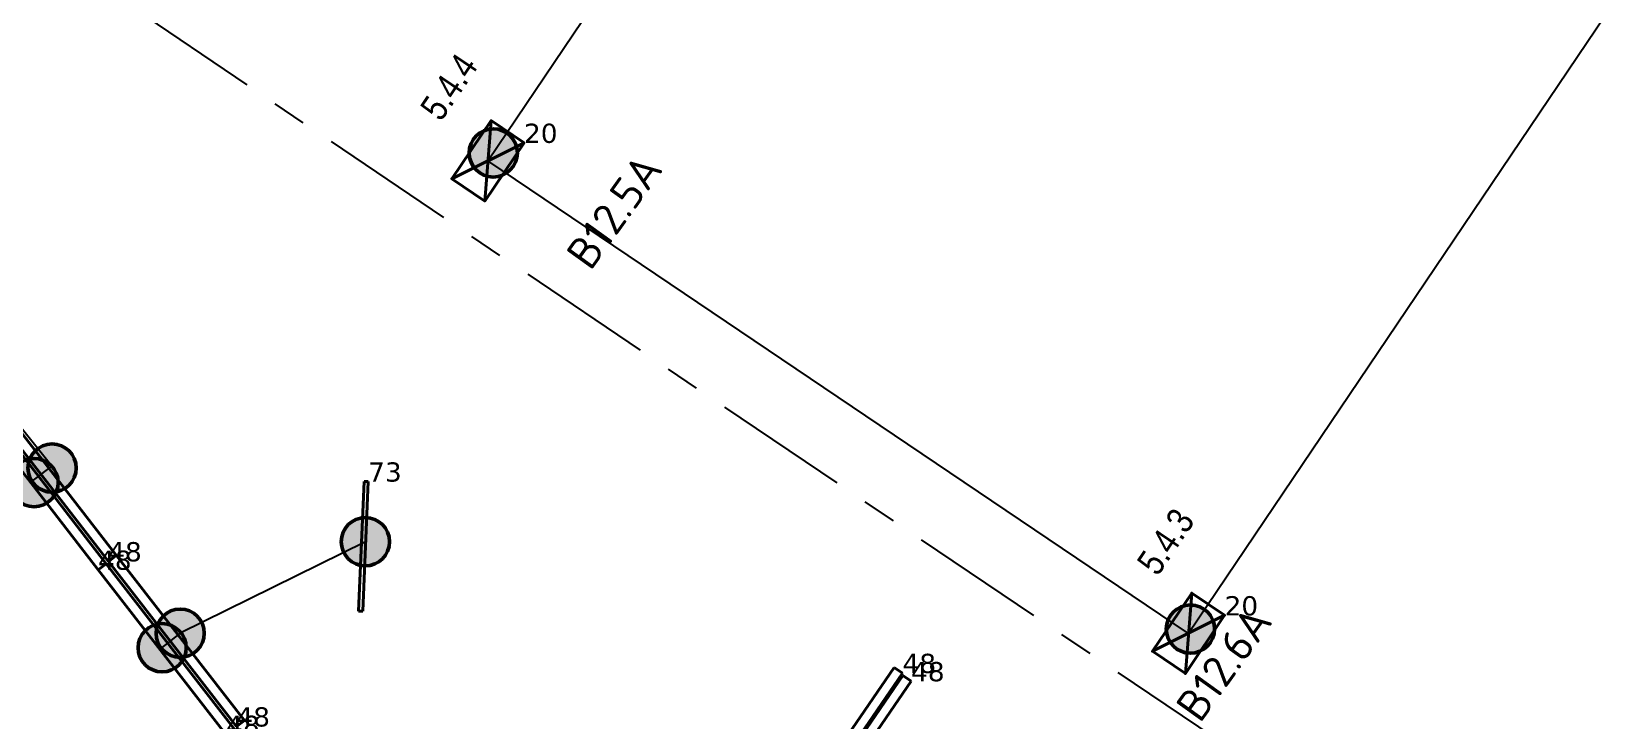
# Model space of a CAD drawing. Header units: millimetres. Extents: x -243740 to 150609, y -473655 to -165121.
# Drawn here: x 50245 to 65045, y -333735 to -327283 of the extents above; entities that cross this region are included whole.
import ezdxf
from ezdxf.enums import TextEntityAlignment as Align

# ---------------------------------------------------------------- set-up
doc = ezdxf.new("R2010")
doc.units = ezdxf.units.MM
doc.linetypes.add('Линия сетки', pattern=[22.225, 12.7, -3.175, 3.175, -3.175])
doc.layers.add('_Гр.ЩД-1C.10.4.I8.1', color=6, linetype='Continuous')
doc.layers.add('_Гр.ЩД-1В.5.3.I4.4', color=6, linetype='Continuous')
for name, color, linetype, lineweight in [('_освещение_dali', 3, 'Continuous', 50), ('DALLI', 6, 'TRAY', 30), ('DLX_FL1_LUM 222', 5, 'Continuous', 40), ('DLX_LUM 6', 5, 'Continuous', 40)]:
    doc.layers.add(name, color=color, linetype=linetype, lineweight=lineweight)
doc.layers.add('сВЕтильники', color=7, linetype='Continuous', lineweight=40, true_color=0x600080)
doc.styles.add('ELine', font='txt.shx')
doc.styles.add('ISOCPEUR_1', font='isocpeur.ttf', dxfattribs={"height": 200})
doc.styles.get("Standard").update_dxf_attribs({"font": 'ARIALN.TTF'})
doc.styles.add('TableTextStyle', font='')
doc.styles.get('TableTextStyle').set_extended_font_data('VERDANA.TTF')
doc.linetypes.add('TRAY', pattern='A,12.119257,["_",ELine,S=4.5,R=90,X=0,Y=-1.555839],0.750382,["_",ELine,S=4.5,R=0,X=0,Y=-0.805849],1.314849,["_",ELine,S=4.5,R=0,X=0,Y=-0.805849],2.250029,["_",ELine,S=4.5,R=90,X=0,Y=-1.555839],13.565483', length=30)
doc.linetypes.add('Truba', pattern='A,3e-05,[4,MSH_7,S=1,R=0,X=0,Y=0],-3.022072', length=3.022102)

# ---------------------------------------------------------------- blocks, each defined once
blk = doc.blocks.new('A$C0249faeb')
at = {"layer": 'DALLI', "color": 0, "linetype": 'Линия сетки', "lineweight": -3, "ltscale": 100}
blk.add_lwpolyline([(-50932, -49471), (-66828, -73039), (-92811, -55514), (-76915, -31946)], close=True, dxfattribs=at)
blk = doc.blocks.new('26494_2_0')
mesh = blk.add_polyface()
corners = [(0.186, 0.329, -0.215), (0.186, -0.329), (0.186, -0.329, -0.215), (0.186, -0.329), (0.186, 0.329, -0.215), (0.186, 0.329), (0.186, -0.329, -0.215), (-0.186, -0.329), (-0.186, -0.329, -0.215), (-0.186, -0.329), (0.186, -0.329, -0.215), (0.186, -0.329), (-0.186, -0.329, -0.215), (-0.186, 0.329), (-0.186, 0.329, -0.215), (-0.186, 0.329), (-0.186, -0.329, -0.215), (-0.186, -0.329), (-0.186, 0.329, -0.215), (0.186, 0.329), (0.186, 0.329, -0.215), (0.186, 0.329), (-0.186, 0.329, -0.215), (-0.186, 0.329), (0.186, 0.329), (-0.186, -0.329), (0.186, -0.329), (-0.186, -0.329), (0.186, 0.329), (-0.186, 0.329), (-0.186, 0.329, -0.215), (0.186, -0.329, -0.215), (-0.186, -0.329, -0.215), (0.186, -0.329, -0.215), (-0.186, 0.329, -0.215), (0.186, 0.329, -0.215)]
mesh.append_faces([[corners[k] for k in face] for face in [(0, 1, 2), (3, 4, 5), (6, 7, 8), (9, 10, 11), (12, 13, 14), (15, 16, 17), (18, 19, 20), (21, 22, 23), (24, 25, 26), (27, 28, 29), (30, 31, 32), (33, 34, 35)]])
blk = doc.blocks.new('dgdg')
at = {"layer": 'сВЕтильники', "lineweight": 40, "xscale": 1000, "yscale": 1000, "zscale": 1000, "rotation": 325.9999999999997}
for p in [(289160, 68944, 3151), (295723, 64518, 3151)]:
    blk.add_blockref('26494_2_0', p, dxfattribs=at)
at = {"layer": 'сВЕтильники', "style": 'ISOCPEUR_1'}
for s, p in [('В12.5А', (290120, 67903, 21000)), ('В12.6А', (295831, 63667, 21000))]:
    blk.add_text(s, height=300, rotation=54.2972, dxfattribs=at).set_placement(p)
blk = doc.blocks.new('A$Caabd1818')
at = {"layer": 'DLX_FL1_LUM 222'}
for points in [[(45773, 66803, 0), (46973, 65255, 0)], [(46973, 65255, 0), (45773, 66803, 0)], [(46973, 65255, 0), (45773, 66803, 0)], [(45773, 66803, 0), (46973, 65255, 0)], [(46994, 65277, 0), (45794, 66824, 0)], [(45794, 66824, 0), (46994, 65277, 0)], [(45794, 66824, 0), (46994, 65277, 0)], [(46994, 65277, 0), (45794, 66824, 0)], [(45868, 66881, 0), (47068, 65334, 0)], [(47068, 65334, 0), (45868, 66881, 0)], [(47068, 65334, 0), (45868, 66881, 0)], [(45868, 66881, 0), (47068, 65334, 0)], [(46899, 65198, 0), (45699, 66745, 0)], [(45699, 66745, 0), (46899, 65198, 0)], [(45699, 66745, 0), (46899, 65198, 0)], [(46899, 65198, 0), (45699, 66745, 0)], [(46994, 65277, 0), (47068, 65334, 0)], [(47068, 65334, 0), (46994, 65277, 0)], [(47068, 65334, 0), (46994, 65277, 0)], [(46994, 65277, 0), (47068, 65334, 0)], [(47068, 65334, 0), (46994, 65277, 0)], [(46994, 65277, 0), (47068, 65334, 0)], [(46994, 65277, 0), (47068, 65334, 0)], [(47068, 65334, 0), (46994, 65277, 0)], [(48194, 63729, 0), (46994, 65277, 0)], [(46994, 65277, 0), (46994, 65277, 0)], [(46994, 65277, 0), (48194, 63729, 0)], [(46994, 65277, 0), (46994, 65277, 0)], [(46994, 65277, 0), (48194, 63729, 0)], [(48194, 63729, 0), (46994, 65277, 0)], [(46994, 65277, 0), (46994, 65277, 0)], [(46994, 65277, 0), (46994, 65277, 0)], [(47068, 65334, 0), (48268, 63787, 0)], [(48268, 63787, 0), (47068, 65334, 0)], [(47068, 65334, 0), (47068, 65334, 0)], [(47068, 65334, 0), (47068, 65334, 0)], [(48268, 63787, 0), (47068, 65334, 0)], [(47068, 65334, 0), (48268, 63787, 0)], [(47068, 65334, 0), (47068, 65334, 0)], [(47068, 65334, 0), (47068, 65334, 0)], [(46899, 65198, 0), (46973, 65255, 0)], [(46973, 65255, 0), (46899, 65198, 0)], [(46973, 65255, 0), (46899, 65198, 0)], [(46899, 65198, 0), (46973, 65255, 0)], [(46973, 65255, 0), (46899, 65198, 0)], [(46899, 65198, 0), (46973, 65255, 0)], [(46899, 65198, 0), (46973, 65255, 0)], [(46973, 65255, 0), (46899, 65198, 0)], [(48099, 63651, 0), (46899, 65198, 0)], [(46899, 65198, 0), (46899, 65198, 0)], [(46899, 65198, 0), (48099, 63651, 0)], [(46899, 65198, 0), (46899, 65198, 0)], [(46899, 65198, 0), (48099, 63651, 0)], [(48099, 63651, 0), (46899, 65198, 0)], [(46899, 65198, 0), (46899, 65198, 0)], [(46899, 65198, 0), (46899, 65198, 0)], [(46973, 65255, 0), (48173, 63708, 0)], [(48173, 63708, 0), (46973, 65255, 0)], [(46973, 65255, 0), (46973, 65255, 0)], [(46973, 65255, 0), (46973, 65255, 0)], [(48173, 63708, 0), (46973, 65255, 0)], [(46973, 65255, 0), (48173, 63708, 0)], [(46973, 65255, 0), (46973, 65255, 0)], [(46973, 65255, 0), (46973, 65255, 0)], [(53250, 62668, 0), (54356, 64284, 0)], [(54356, 64284, 0), (53250, 62668, 0)], [(54356, 64284, 0), (53250, 62668, 0)], [(53250, 62668, 0), (54356, 64284, 0)], [(54434, 64231, 0), (53327, 62615, 0)], [(53327, 62615, 0), (54434, 64231, 0)], [(53327, 62615, 0), (54434, 64231, 0)], [(54434, 64231, 0), (53327, 62615, 0)], [(54356, 64284, 0), (54356, 64284, 0)], [(54356, 64284, 0), (54434, 64231, 0)], [(54434, 64231, 0), (54356, 64284, 0)], [(54356, 64284, 0), (54356, 64284, 0)], [(54434, 64231, 0), (54356, 64284, 0)], [(54356, 64284, 0), (54434, 64231, 0)], [(54434, 64231, 0), (54434, 64231, 0)], [(54434, 64231, 0), (54434, 64231, 0)], [(53330, 62592, 0), (54437, 64207, 0)], [(54437, 64207, 0), (53330, 62592, 0)], [(54437, 64207, 0), (53330, 62592, 0)], [(53330, 62592, 0), (54437, 64207, 0)], [(54515, 64154, 0), (53408, 62539, 0)], [(53408, 62539, 0), (54515, 64154, 0)], [(53408, 62539, 0), (54515, 64154, 0)], [(54515, 64154, 0), (53408, 62539, 0)], [(54437, 64207, 0), (54437, 64207, 0)], [(54437, 64207, 0), (54515, 64154, 0)], [(54515, 64154, 0), (54437, 64207, 0)], [(54437, 64207, 0), (54437, 64207, 0)], [(54515, 64154, 0), (54437, 64207, 0)], [(54437, 64207, 0), (54515, 64154, 0)], [(54515, 64154, 0), (54515, 64154, 0)], [(54515, 64154, 0), (54515, 64154, 0)], [(48268, 63787, 0), (48194, 63729, 0)], [(48194, 63729, 0), (48268, 63787, 0)], [(48194, 63729, 0), (48268, 63787, 0)], [(48268, 63787, 0), (48194, 63729, 0)], [(48268, 63787, 0), (48268, 63787, 0)], [(48268, 63787, 0), (48268, 63787, 0)]]:
    blk.add_polyline3d(points, dxfattribs=at)
at = {"layer": 'DLX_LUM 6'}
for points in [[(49339, 64812, 0), (49391, 66025, 0)], [(49391, 66025, 0), (49339, 64812, 0)], [(49391, 66025, 0), (49339, 64812, 0)], [(49339, 64812, 0), (49391, 66025, 0)], [(49429, 66024, 0), (49377, 64811, 0)], [(49377, 64811, 0), (49429, 66024, 0)], [(49377, 64811, 0), (49429, 66024, 0)], [(49429, 66024, 0), (49377, 64811, 0)], [(49391, 66025, 0), (49391, 66025, 0)], [(49391, 66025, 0), (49429, 66024, 0)], [(49429, 66024, 0), (49391, 66025, 0)], [(49391, 66025, 0), (49391, 66025, 0)], [(49429, 66024, 0), (49391, 66025, 0)], [(49391, 66025, 0), (49429, 66024, 0)], [(49429, 66024, 0), (49429, 66024, 0)], [(49429, 66024, 0), (49429, 66024, 0)], [(49339, 64812, 0), (49339, 64812, 0)], [(49377, 64811, 0), (49339, 64812, 0)], [(49339, 64812, 0), (49339, 64812, 0)], [(49339, 64812, 0), (49377, 64811, 0)], [(49339, 64812, 0), (49377, 64811, 0)], [(49377, 64811, 0), (49339, 64812, 0)], [(49377, 64811, 0), (49377, 64811, 0)], [(49377, 64811, 0), (49377, 64811, 0)]]:
    blk.add_polyline3d(points, dxfattribs=at)
blk = doc.blocks.new('A$Cab2378fa')
at = {"lineweight": 25}
h = blk.add_hatch(color=0, dxfattribs=at)
h.paths.add_polyline_path([(162, -157, 0.442338), (148, 178), (0, 0)])
h.paths.add_polyline_path([(-142, -170), (0, 0), (-163, 158, 0.430096)])
at = {"lineweight": 25, "true_color": 0xfff5f5}
h = blk.add_hatch(color=7, dxfattribs=at)
h.dxf.hatch_style = 1
h.paths.add_polyline_path([(0, 0), (-142, -170, 0.174923), (3, -222, 0.197808), (162, -157)])
h.paths.add_polyline_path([(-163, 158), (0, 0), (148, 178, 0.175398), (3, 230, 0.209014)])
blk.add_circle((3, 4), 226)

msp = doc.modelspace()

# ---------------------------------------------------------------- linework, layer by layer
at = {"layer": '_Гр.ЩД-1C.10.4.I8.1', "ltscale": 100}
msp.add_lwpolyline([(53372, -332062), (51637, -332918), (51445, -333067), (50235, -331507), (50434, -331353), (49176, -329787)], dxfattribs=at)
at = {"layer": '_Гр.ЩД-1В.5.3.I4.4', "ltscale": 100}
msp.add_lwpolyline([(110456, -307324), (104301, -303173), (90613, -323466), (87825, -321585), (74209, -341773), (67646, -337346), (81237, -317196), (74675, -312769), (61083, -332920), (54520, -328493), (68112, -308343)], dxfattribs=at)

# ---------------------------------------------------------------- block references
at = {"layer": '_освещение_dali', "color": 5, "ltscale": 100}
for p in [(54567, -328423), (50434, -331375), (50265, -331511), (53369, -332065), (51634, -332922), (61098, -332883), (51465, -333058)]:
    msp.add_blockref('A$Cab2378fa', p, dxfattribs=at)
at = {"layer": 'Defpoints', "color": 3, "ltscale": 100}
msp.add_blockref('A$C0249faeb', (143045, -270898), dxfattribs=at)
at = {"layer": 'Defpoints', "linetype": 'Truba'}
msp.add_blockref('dgdg', (-234640, -397437), dxfattribs=at)
at = {"layer": 'Defpoints', "linetype": 'Truba', "ltscale": 100}
msp.add_blockref('A$Caabd1818', (3970, -397522), dxfattribs=at)

# ---------------------------------------------------------------- texts
at = {"layer": '_Гр.ЩД-1В.5.3.I4.4', "ltscale": 100}
for s, p in [('5.4.4', (54320, -327912)), ('5.4.3', (61034, -332171))]:
    msp.add_text(s, height=250, rotation=56, dxfattribs=at).set_placement(p, align=Align.BOTTOM_CENTER)
at = {"layer": '_освещение_dali', "color": 254, "true_color": 0xddbad0, "style": 'TableTextStyle'}
for p in [(54858, -328325, 3151), (61421, -332751, 3151)]:
    msp.add_text('20', height=180, dxfattribs=at).set_placement(p)
at = {"layer": '_освещение_dali', "color": 213, "true_color": 0xcd85c3, "style": 'TableTextStyle'}
for s, p in [('73', (53398, -331498)), ('48', (50963, -332245)), ('48', (50868, -332324)), ('48', (52068, -333871)), ('48', (52164, -333792))]:
    msp.add_text(s, height=180, dxfattribs=at).set_placement(p)
at = {"layer": '_освещение_dali', "color": 9, "true_color": 0xbcb7d9, "style": 'TableTextStyle'}
for p in [(58404, -333291), (58484, -333368)]:
    msp.add_text('48', height=180, dxfattribs=at).set_placement(p)

doc.saveas('drawing.dxf')
